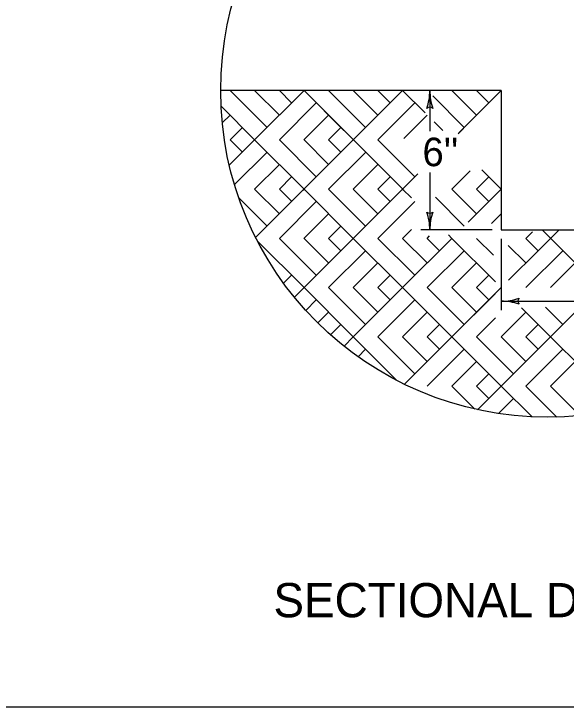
# Model space of a CAD drawing. Extents: x 1007 to 1035.5, y 1000.5 to 1021.5.
# Drawn here: x 1019.966 to 1023.833, y 1000.5 to 1005.36 of the extents above; entities that cross this region are included whole.
import ezdxf

# ---------------------------------------------------------------- set-up
doc = ezdxf.new("R2010")
doc.units = 0
for name, color, linetype in [('Level 1', 7, 'Continuous'), ('Level 10', 7, 'Continuous'), ('Level 11', 7, 'Continuous'), ('Level 29', 7, 'Continuous')]:
    doc.layers.add(name, color=color, linetype=linetype)

msp = doc.modelspace()

# ---------------------------------------------------------------- linework, layer by layer
at = {"layer": 'Level 10'}
msp.add_line((1035.5, 1000.5), (1007, 1000.5), dxfattribs=at)
at = {"layer": 'Level 11'}
for p, q in [((1023.3783, 1004.822), (1021.4138, 1004.822)), ((1022.8783, 1004.822), (1022.8783, 1004.5365)), ((1023.3783, 1004.822), (1023.3783, 1003.8455)), ((1022.8783, 1004.2478), (1022.8783, 1003.8455)), ((1023.3158, 1003.8455), (1022.8158, 1003.8455)), ((1023.3783, 1003.8455), (1024.0293, 1003.8455)), ((1023.3783, 1003.783), (1023.3783, 1003.283)), ((1023.3783, 1003.3455), (1024.1543, 1003.3455))]:
    msp.add_line(p, q, dxfattribs=at)
msp.add_lwpolyline([(1007, 1021.5), (1035.5, 1021.5), (1035.5, 1000.5), (1007, 1000.5)], close=True, dxfattribs=at)
msp.add_circle((1023.7039, 1004.822), 2.2901, dxfattribs=at)
for centre, radius, start, end in [((1022.4874, 1004.822), 0.3909, 341.3472, 359.9939), ((1023.2693, 1004.822), 0.3909, 179.9878, 180), ((1023.2693, 1004.822), 0.3909, 180, 198.6688), ((1022.8783, 1004.6733), 0.0313, 48.7746, 130.8913), ((1022.8784, 1003.9942), 0.0313, 228.7746, 310.8913), ((1022.4874, 1003.8455), 0.3909, 0, 18.6688), ((1023.2693, 1003.8455), 0.3909, 161.3472, 179.9939), ((1022.4874, 1003.8455), 0.3909, 359.9878, 0), ((1023.3783, 1003.7364), 0.3909, 270, 288.6688), ((1023.527, 1003.3455), 0.0313, 138.7746, 220.8913), ((1023.3783, 1003.7364), 0.3909, 269.9878, 270), ((1023.3783, 1002.9546), 0.3909, 71.3472, 89.9939)]:
    msp.add_arc(centre, radius, start, end, dxfattribs=at)
at = {"layer": 'Level 29'}
for p, q in [((1021.4793, 1004.822), (1021.7383, 1004.5631)), ((1021.6518, 1004.4768), (1021.9974, 1004.822)), ((1021.6518, 1004.4768), (1021.9974, 1004.822)), ((1021.6518, 1004.822), (1021.8247, 1004.6493)), ((1021.8247, 1004.822), (1021.9109, 1004.7357)), ((1021.9974, 1004.822), (1022.2772, 1004.5422)), ((1021.9974, 1004.822), (1022.2525, 1004.5669)), ((1021.9974, 1004.822), (1022.6885, 1004.131)), ((1022.17, 1004.822), (1022.4288, 1004.5632)), ((1022.3353, 1004.4696), (1022.688, 1004.822)), ((1022.3425, 1004.822), (1022.5152, 1004.6493)), ((1022.5152, 1004.822), (1022.6016, 1004.7357)), ((1022.6879, 1004.822), (1022.8448, 1004.6652)), ((1023.0331, 1004.822), (1023.2058, 1004.6493)), ((1023.0821, 1004.5258), (1023.3783, 1004.822)), ((1023.2058, 1004.822), (1023.2922, 1004.7357)), ((1022.8984, 1004.7842), (1023.1194, 1004.5631)), ((1021.4163, 1004.7123), (1021.6518, 1004.4768)), ((1021.8247, 1004.4768), (1022.0835, 1004.7357)), ((1021.8247, 1004.4768), (1022.0835, 1004.7357)), ((1022.5154, 1004.477), (1022.7742, 1004.7358)), ((1021.4251, 1004.5953), (1021.4793, 1004.6495)), ((1021.9971, 1004.4768), (1022.1699, 1004.6495)), ((1021.9971, 1004.4768), (1022.1699, 1004.6495)), ((1022.6968, 1004.4859), (1022.8604, 1004.6496)), ((1021.4793, 1004.4768), (1021.5658, 1004.5631)), ((1022.1699, 1004.4768), (1022.2561, 1004.5631)), ((1022.1699, 1004.4768), (1022.2561, 1004.5631)), ((1022.9081, 1004.6018), (1022.9688, 1004.5411)), ((1023.0758, 1004.5196), (1023.113, 1004.5568)), ((1021.4744, 1004.299), (1021.6518, 1004.4768)), ((1021.4793, 1004.4768), (1021.5658, 1004.3903)), ((1021.6518, 1004.4768), (1021.9974, 1004.1314)), ((1021.7163, 1003.8499), (1022.3426, 1004.4768)), ((1021.8248, 1004.4768), (1022.0835, 1004.2178)), ((1021.9974, 1004.4768), (1022.1699, 1004.304)), ((1022.1699, 1004.4768), (1022.2558, 1004.3899)), ((1022.5154, 1004.477), (1022.7742, 1004.2178)), ((1021.5109, 1004.1628), (1021.7383, 1004.3903)), ((1022.17, 1004.1314), (1022.4291, 1004.3903)), ((1021.6518, 1004.1314), (1021.8247, 1004.304)), ((1022.3425, 1004.1314), (1022.5152, 1004.304)), ((1022.3425, 1004.1314), (1022.5152, 1004.304)), ((1022.6879, 1004.1315), (1022.7955, 1004.2392)), ((1023.0331, 1004.1314), (1023.1599, 1004.2583)), ((1023.243, 1004.2668), (1023.3783, 1004.1314)), ((1021.8247, 1004.1314), (1021.9109, 1004.2178)), ((1022.5152, 1004.1314), (1022.6016, 1004.2178)), ((1022.5152, 1004.1314), (1022.6016, 1004.2178)), ((1023.2058, 1004.1314), (1023.292, 1004.2177)), ((1021.6518, 1004.1314), (1021.8247, 1003.9587)), ((1021.8247, 1004.1314), (1021.911, 1004.045)), ((1021.9892, 1004.1232), (1021.9974, 1004.1314)), ((1021.9973, 1004.1313), (1022.3425, 1003.7862)), ((1022.17, 1004.1314), (1022.4289, 1003.8725)), ((1022.3425, 1004.1314), (1022.5152, 1003.9588)), ((1022.3425, 1003.7862), (1022.6881, 1004.1313)), ((1022.5152, 1004.1314), (1022.6015, 1004.045)), ((1022.6798, 1004.1232), (1022.688, 1004.1314)), ((1022.6798, 1004.1232), (1022.688, 1004.1314)), ((1022.6879, 1004.1315), (1022.7494, 1004.07)), ((1022.688, 1004.1314), (1022.6963, 1004.1232)), ((1023.0331, 1004.1314), (1023.2058, 1003.9588)), ((1023.1468, 1003.8999), (1023.3783, 1004.1314)), ((1023.2058, 1004.1314), (1023.2922, 1004.0451)), ((1021.5408, 1004.0703), (1021.739, 1003.8717)), ((1021.8247, 1003.7862), (1022.0836, 1004.0451)), ((1022.5152, 1003.7862), (1022.7742, 1004.0452)), ((1022.9182, 1004.0738), (1023.1194, 1003.8724)), ((1021.9971, 1003.7862), (1022.1698, 1003.9588)), ((1023.3094, 1003.8899), (1023.3796, 1003.9601)), ((1021.6583, 1003.7924), (1021.716, 1003.8502)), ((1022.1699, 1003.7862), (1022.2561, 1003.8725)), ((1022.3425, 1003.7862), (1022.4066, 1003.8502)), ((1022.6877, 1003.7862), (1022.7494, 1003.848)), ((1023.6275, 1003.6901), (1023.7807, 1003.8433)), ((1023.6643, 1003.8455), (1024.0689, 1003.4409)), ((1021.8248, 1003.7862), (1022.0835, 1003.5273)), ((1021.9974, 1003.4409), (1022.3425, 1003.7862)), ((1021.9974, 1003.4409), (1022.3425, 1003.7862)), ((1021.9974, 1003.7862), (1022.1699, 1003.6136)), ((1022.1699, 1003.7862), (1022.2561, 1003.6998)), ((1022.3425, 1003.7862), (1022.688, 1003.4409)), ((1022.3425, 1003.7862), (1022.688, 1003.4409)), ((1022.5153, 1003.7862), (1022.7742, 1003.5273)), ((1022.6877, 1003.7862), (1022.8603, 1003.6136)), ((1022.688, 1003.4409), (1023.0331, 1003.7862)), ((1022.8603, 1003.7862), (1022.8769, 1003.8028)), ((1022.8603, 1003.7862), (1022.9468, 1003.6998)), ((1023.0092, 1003.8101), (1023.0331, 1003.7862)), ((1023.0331, 1003.7862), (1023.3374, 1003.4818)), ((1023.2058, 1003.7862), (1023.3248, 1003.6672)), ((1023.5509, 1003.7862), (1023.5975, 1003.8328)), ((1023.5509, 1003.7862), (1023.6373, 1003.6998)), ((1021.6714, 1003.7668), (1021.9974, 1003.4409)), ((1023.4275, 1003.737), (1023.551, 1003.6135)), ((1022.17, 1003.4409), (1022.4289, 1003.6998)), ((1022.8606, 1003.4409), (1023.1194, 1003.6998)), ((1023.4302, 1003.4928), (1023.6373, 1003.6998)), ((1023.5509, 1003.4409), (1023.81, 1003.6998)), ((1022.3425, 1003.4409), (1022.5152, 1003.6137)), ((1022.3425, 1003.4409), (1022.5152, 1003.6137)), ((1023.0331, 1003.4409), (1023.2058, 1003.6137)), ((1023.7235, 1003.4409), (1023.8963, 1003.6137)), ((1021.8548, 1003.4711), (1021.9109, 1003.5273)), ((1022.5152, 1003.4409), (1022.6016, 1003.5273)), ((1022.5152, 1003.4409), (1022.6016, 1003.5273)), ((1023.2058, 1003.4409), (1023.2922, 1003.5273)), ((1021.9301, 1003.3736), (1021.9974, 1003.4409)), ((1021.9974, 1003.4409), (1022.3425, 1003.0956)), ((1022.17, 1003.4409), (1022.4289, 1003.182)), ((1022.3425, 1003.0956), (1022.688, 1003.4409)), ((1022.3425, 1003.4409), (1022.5152, 1003.2683)), ((1022.5152, 1003.4409), (1022.6016, 1003.3546)), ((1022.688, 1003.4409), (1023.0331, 1003.0956)), ((1022.8606, 1003.4409), (1023.1194, 1003.182)), ((1023.0331, 1003.4409), (1023.2058, 1003.2683)), ((1023.0331, 1003.0956), (1023.3783, 1003.4409)), ((1023.0331, 1003.0956), (1023.3354, 1003.3979)), ((1023.2058, 1003.4409), (1023.2922, 1003.3546)), ((1022.01, 1003.281), (1022.0835, 1003.3546)), ((1022.5152, 1003.0956), (1022.7742, 1003.3546)), ((1023.6878, 1003.3043), (1023.81, 1003.182)), ((1022.0944, 1003.1929), (1022.1699, 1003.2683)), ((1022.6877, 1003.0956), (1022.8603, 1003.2683)), ((1023.3783, 1003.0956), (1023.5509, 1003.2683)), ((1023.3783, 1003.0956), (1023.5509, 1003.2683)), ((1023.5209, 1003.2983), (1023.7236, 1003.0956)), ((1023.7236, 1003.0956), (1023.9239, 1003.2959)), ((1023.2058, 1003.0956), (1023.3393, 1003.2291)), ((1022.1836, 1003.1094), (1022.2561, 1003.182)), ((1022.8603, 1003.0956), (1022.9468, 1003.182)), ((1023.5509, 1003.0956), (1023.6373, 1003.182)), ((1023.5509, 1003.0956), (1023.6373, 1003.182)), ((1022.2774, 1003.0304), (1022.3425, 1003.0956)), ((1022.3425, 1003.0956), (1022.6485, 1002.7896)), ((1022.5153, 1003.0956), (1022.7742, 1002.8366)), ((1022.6877, 1003.0956), (1022.8603, 1002.9229)), ((1022.7008, 1002.7633), (1023.0331, 1003.0956)), ((1022.8603, 1003.0956), (1022.9468, 1003.0094)), ((1023.0331, 1003.0956), (1023.3783, 1002.7504)), ((1023.2058, 1003.0956), (1023.4648, 1002.8366)), ((1023.3783, 1002.7504), (1023.7236, 1003.0956)), ((1023.3783, 1003.0956), (1023.5509, 1002.9229)), ((1023.3783, 1002.7504), (1023.7236, 1003.0956)), ((1023.5509, 1003.0956), (1023.6373, 1003.0094)), ((1023.7236, 1003.0956), (1024.0689, 1002.7504)), ((1023.7236, 1003.0956), (1024.0689, 1002.7504)), ((1022.3758, 1002.9563), (1022.4289, 1003.0094)), ((1022.8606, 1002.7504), (1023.1194, 1003.0094)), ((1023.5509, 1002.7504), (1023.81, 1003.0094)), ((1023.5509, 1002.7504), (1023.81, 1003.0094)), ((1023.0331, 1002.7504), (1023.2058, 1002.9231)), ((1023.7235, 1002.7504), (1023.8963, 1002.9231)), ((1023.2058, 1002.7504), (1023.2922, 1002.8366)), ((1023.0331, 1002.7504), (1023.1939, 1002.5893)), ((1023.2058, 1002.7504), (1023.2922, 1002.664)), ((1023.2131, 1002.5852), (1023.3783, 1002.7504)), ((1023.3783, 1002.7504), (1023.5943, 1002.5345)), ((1023.5513, 1002.7504), (1023.7686, 1002.5329)), ((1023.7235, 1002.7504), (1023.8963, 1002.5777)), ((1023.3588, 1002.5581), (1023.4648, 1002.664))]:
    msp.add_line(p, q, dxfattribs=at)

# ---------------------------------------------------------------- texts
at = {"layer": 'Level 1'}
msp.add_text('SECTIONAL DETAIL', height=0.24, dxfattribs=at).set_placement((1021.7833, 1001.13))
at = {"layer": 'Level 11'}
msp.add_text("6''", height=0.2, dxfattribs=at).set_placement((1022.8268, 1004.2919))

doc.saveas('drawing.dxf')
